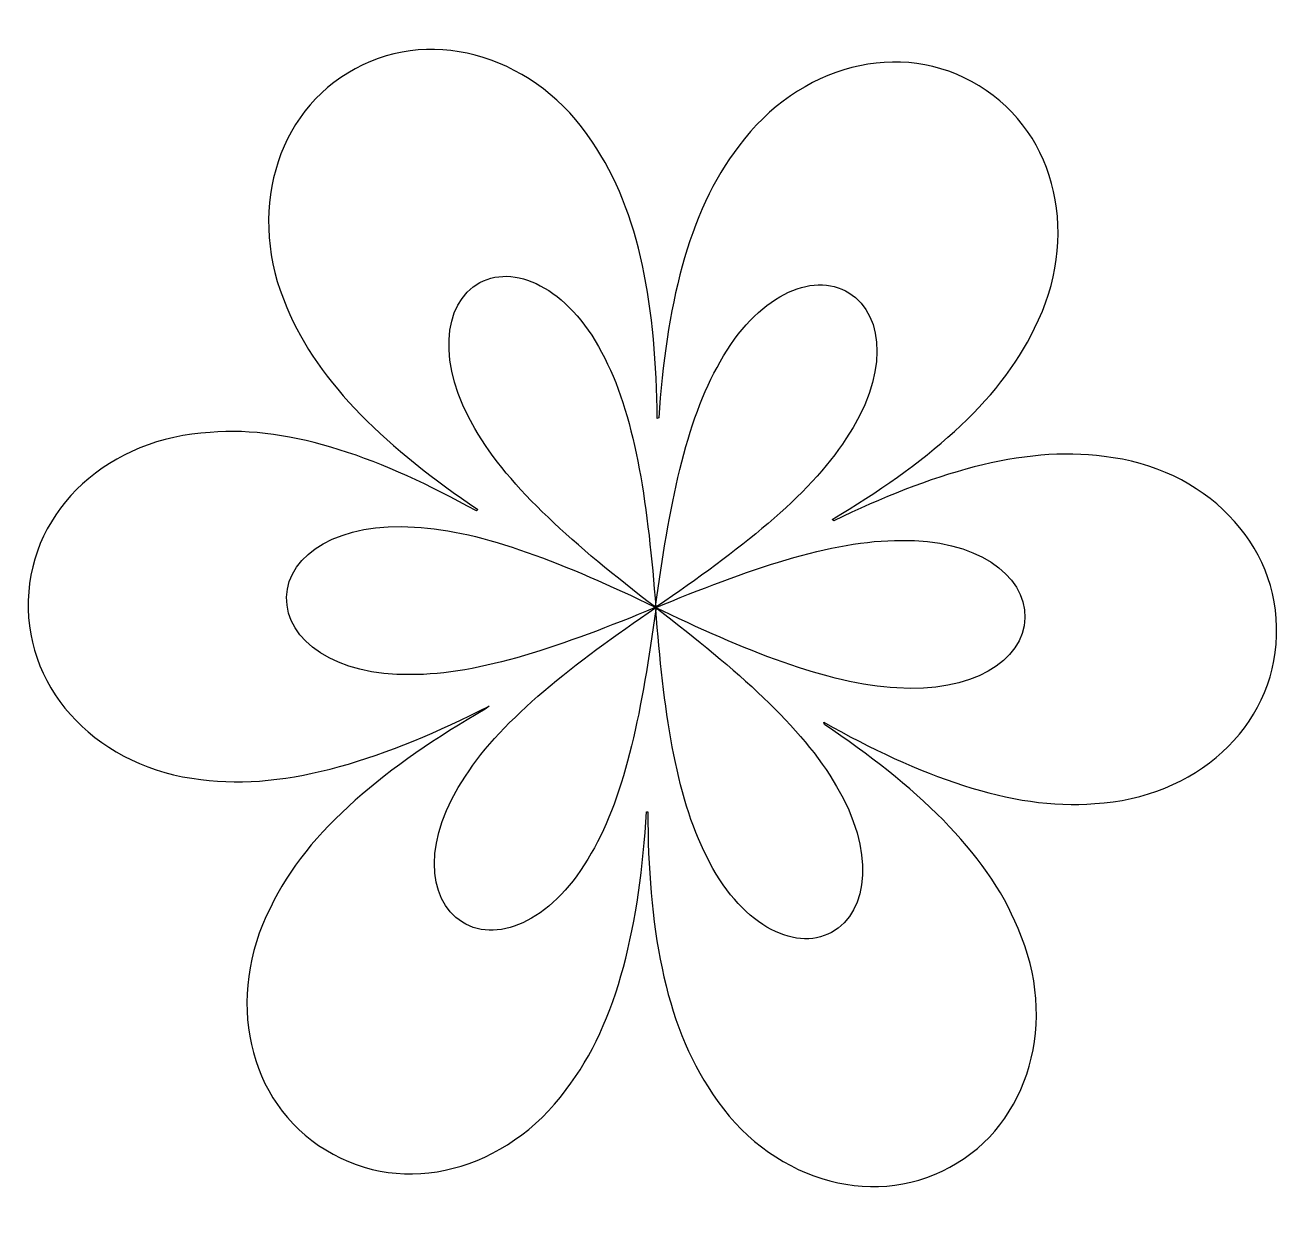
# Model space of a CAD drawing. Header units: centimetres. Extents: x -10.4 to 10.4, y -9.8 to 9.8.
import ezdxf

# ---------------------------------------------------------------- set-up
doc = ezdxf.new("R2010")
doc.units = ezdxf.units.CM
doc.header["$MEASUREMENT"] = 0
doc.layers.add('Camada 1', color=7, linetype='Continuous')

msp = doc.modelspace()

# ---------------------------------------------------------------- linework, layer by layer
at = {"layer": 'Camada 1'}
for points, knots in [([(-2.8882, 1.79536), (-4.34703, 2.77847), (-5.52684, 3.86726), (-6.04023, 5.13273), (-6.04023, 5.13273), (-6.71328, 6.65215), (-6.23986, 8.36991), (-4.91276, 9.07701), (-4.91276, 9.07701), (-3.59426, 9.79964), (-1.89677, 9.25896), (-0.99306, 7.86546), (-0.99306, 7.86546), (-0.1982, 6.721), (0.06295, 5.09715), (0.07811, 3.29727), (0.07811, 3.29727), (0.07811, 3.29727), (0.10467, 3.30608), (0.10467, 3.30608), (0.10467, 3.30608), (0.2236, 5.09734), (0.57655, 6.70312), (1.42965, 7.79905), (1.42965, 7.79905), (2.4058, 9.13133), (4.10329, 9.597), (5.39806, 8.79417), (5.39806, 8.79417), (6.70492, 8.00688), (7.07009, 6.2624), (6.31558, 4.79039), (6.31558, 4.79039), (5.73244, 3.55399), (4.48382, 2.52939), (2.97109, 1.62838), (2.97109, 1.62838), (2.97109, 1.62838), (3.00067, 1.60586), (3.00067, 1.60586), (3.00067, 1.60586), (4.57849, 2.37474), (6.115, 2.85657), (7.46332, 2.66906), (7.46332, 2.66906), (9.1121, 2.49401), (10.37022, 1.23415), (10.31463, -0.28872), (10.31463, -0.28872), (10.27926, -1.81418), (8.95991, -2.97829), (7.31029, -3.06798), (7.31029, -3.06798), (5.92885, -3.18318), (4.39347, -2.60163), (2.83203, -1.72284), (2.83203, -1.72284), (2.83203, -1.72284), (2.84222, -1.76226), (2.84222, -1.76226), (2.84222, -1.76226), (4.32214, -2.75336), (5.52226, -3.85249), (6.04222, -5.13152), (6.04222, -5.13152), (6.7131, -6.65094), (6.24013, -8.3687), (4.91388, -9.07664), (4.91388, -9.07664), (3.59583, -9.80014), (1.89922, -9.25859), (0.99418, -7.86249), (0.99418, -7.86249), (0.18635, -6.70025), (-0.06971, -5.04124), (-0.07775, -3.2058), (-0.07775, -3.2058), (-0.07775, -3.2058), (-0.09751, -3.20593), (-0.09751, -3.20593), (-0.09751, -3.20593), (-0.20938, -5.03589), (-0.56064, -6.68218), (-1.42723, -7.79608), (-1.42723, -7.79608), (-2.40426, -9.13008), (-4.10172, -9.59662), (-5.39781, -8.79292), (-5.39781, -8.79292), (-6.70295, -8.00563), (-7.069, -6.26287), (-6.31404, -4.79001), (-6.31404, -4.79001), (-5.70529, -3.49771), (-4.36824, -2.43622), (-2.7632, -1.50579), (-2.7632, -1.50579), (-2.7632, -1.50579), (-2.70031, -1.45597), (-2.70031, -1.45597), (-2.70031, -1.45597), (-4.38219, -2.31049), (-6.02797, -2.86654), (-7.46135, -2.66869), (-7.46135, -2.66869), (-9.10967, -2.49283), (-10.36821, -1.23293), (-10.31477, 0.2899), (-10.31477, 0.2899), (-10.27897, 1.81276), (-8.95878, 2.9795), (-7.30913, 3.06832), (-7.30913, 3.06832), (-5.95169, 3.18225), (-4.44409, 2.6225), (-2.91035, 1.7689), (-2.91035, 1.7689), (-2.91035, 1.7689), (-2.8882, 1.79536), (-2.8882, 1.79536)], [0, 0, 0, 0, 0.03225806, 0.03225806, 0.03225806, 0.03225806, 0.06451613, 0.06451613, 0.06451613, 0.06451613, 0.09677419, 0.09677419, 0.09677419, 0.09677419, 0.12903226, 0.12903226, 0.12903226, 0.12903226, 0.16129032, 0.16129032, 0.16129032, 0.16129032, 0.19354839, 0.19354839, 0.19354839, 0.19354839, 0.22580645, 0.22580645, 0.22580645, 0.22580645, 0.25806452, 0.25806452, 0.25806452, 0.25806452, 0.29032258, 0.29032258, 0.29032258, 0.29032258, 0.32258065, 0.32258065, 0.32258065, 0.32258065, 0.35483871, 0.35483871, 0.35483871, 0.35483871, 0.38709677, 0.38709677, 0.38709677, 0.38709677, 0.41935484, 0.41935484, 0.41935484, 0.41935484, 0.4516129, 0.4516129, 0.4516129, 0.4516129, 0.48387097, 0.48387097, 0.48387097, 0.48387097, 0.51612903, 0.51612903, 0.51612903, 0.51612903, 0.5483871, 0.5483871, 0.5483871, 0.5483871, 0.58064516, 0.58064516, 0.58064516, 0.58064516, 0.61290323, 0.61290323, 0.61290323, 0.61290323, 0.64516129, 0.64516129, 0.64516129, 0.64516129, 0.67741935, 0.67741935, 0.67741935, 0.67741935, 0.70967742, 0.70967742, 0.70967742, 0.70967742, 0.74193548, 0.74193548, 0.74193548, 0.74193548, 0.77419355, 0.77419355, 0.77419355, 0.77419355, 0.80645161, 0.80645161, 0.80645161, 0.80645161, 0.83870968, 0.83870968, 0.83870968, 0.83870968, 0.87096774, 0.87096774, 0.87096774, 0.87096774, 0.90322581, 0.90322581, 0.90322581, 0.90322581, 0.93548387, 0.93548387, 0.93548387, 0.93548387, 1, 1, 1, 1]), ([(0.05489, 0.17621), (-0.07145, 1.80824), (-0.26425, 3.27369), (-0.7891, 4.2922), (-0.7891, 4.2922), (-1.31856, 5.38218), (-2.22441, 5.88232), (-2.85264, 5.54257), (-2.85264, 5.54257), (-3.47954, 5.20195), (-3.55715, 4.1706), (-2.93284, 3.13065), (-2.93284, 3.13065), (-2.37216, 2.14275), (-1.26152, 1.18625), (0.02594, 0.19322), (0.02594, 0.19322), (0.02594, 0.19322), (0.05489, 0.17621), (0.05489, 0.17621)], [0, 0, 0, 0, 0.16666667, 0.16666667, 0.16666667, 0.16666667, 0.33333333, 0.33333333, 0.33333333, 0.33333333, 0.5, 0.5, 0.5, 0.5, 0.66666667, 0.66666667, 0.66666667, 0.66666667, 1, 1, 1, 1]), ([(0.08098, 0.19386), (1.41858, 1.10911), (2.58748, 2.01007), (3.1983, 2.96079), (3.1983, 2.96079), (3.88595, 3.9697), (3.85965, 4.99589), (3.24786, 5.37355), (3.24786, 5.37355), (2.63905, 5.75643), (1.70944, 5.30113), (1.12095, 4.23529), (1.12095, 4.23529), (0.54781, 3.26353), (0.26865, 1.80395), (0.05238, 0.19098), (0.05238, 0.19098), (0.05238, 0.19098), (0.08098, 0.19386), (0.08098, 0.19386)], [0, 0, 0, 0, 0.16666667, 0.16666667, 0.16666667, 0.16666667, 0.33333333, 0.33333333, 0.33333333, 0.33333333, 0.5, 0.5, 0.5, 0.5, 0.66666667, 0.66666667, 0.66666667, 0.66666667, 1, 1, 1, 1]), ([(0.04655, 0.18082), (-1.42588, 0.88302), (-2.80201, 1.44918), (-3.93098, 1.5026), (-3.93098, 1.5026), (-5.1447, 1.59229), (-6.03463, 1.06281), (-6.04585, 0.34277), (-6.04585, 0.34277), (-6.06612, -0.37383), (-5.21974, -0.95935), (-3.99782, -0.93607), (-3.99782, -0.93607), (-2.86284, -0.94562), (-1.46221, -0.45138), (0.0453, 0.17068), (0.0453, 0.17068), (0.0453, 0.17068), (0.04655, 0.18082), (0.04655, 0.18082)], [0, 0, 0, 0, 0.16666667, 0.16666667, 0.16666667, 0.16666667, 0.33333333, 0.33333333, 0.33333333, 0.33333333, 0.5, 0.5, 0.5, 0.5, 0.66666667, 0.66666667, 0.66666667, 0.66666667, 1, 1, 1, 1]), ([(0.02507, 0.18211), (1.51174, -0.52853), (2.90046, -1.10194), (4.03904, -1.15422), (4.03904, -1.15422), (5.25364, -1.24391), (6.14187, -0.71705), (6.15436, 0.00214), (6.15436, 0.00214), (6.17502, 0.7222), (5.32867, 1.30511), (4.1072, 1.28182), (4.1072, 1.28182), (2.96401, 1.28986), (1.55252, 0.79274), (0.03452, 0.1634), (0.03452, 0.1634), (0.03452, 0.1634), (0.02507, 0.18211), (0.02507, 0.18211)], [0, 0, 0, 0, 0.16666667, 0.16666667, 0.16666667, 0.16666667, 0.33333333, 0.33333333, 0.33333333, 0.33333333, 0.5, 0.5, 0.5, 0.5, 0.66666667, 0.66666667, 0.66666667, 0.66666667, 1, 1, 1, 1]), ([(0.05483, 0.17179), (-1.29444, -0.75063), (-2.47477, -1.6568), (-3.09022, -2.61414), (-3.09022, -2.61414), (-3.77793, -3.62392), (-3.7525, -4.65183), (-3.1398, -5.0278), (-3.1398, -5.0278), (-2.52927, -5.40981), (-1.60098, -4.95538), (-1.01287, -3.88954), (-1.01287, -3.88954), (-0.44052, -2.91884), (-0.162, -1.46593), (0.05396, 0.14226), (0.05396, 0.14226), (0.05396, 0.14226), (0.05483, 0.17179), (0.05483, 0.17179)], [0, 0, 0, 0, 0.16666667, 0.16666667, 0.16666667, 0.16666667, 0.33333333, 0.33333333, 0.33333333, 0.33333333, 0.5, 0.5, 0.5, 0.5, 0.66666667, 0.66666667, 0.66666667, 0.66666667, 1, 1, 1, 1]), ([(0.0555, 0.14221), (0.18226, -1.47881), (0.3761, -2.93516), (0.89717, -3.94386), (0.89717, -3.94386), (1.42705, -5.03728), (2.33253, -5.53657), (2.96031, -5.19679), (2.96031, -5.19679), (3.58766, -4.85532), (3.66611, -3.82572), (3.04223, -2.78403), (3.04223, -2.78403), (2.47957, -1.79594), (1.37123, -0.83926), (0.08464, 0.14988), (0.08464, 0.14988), (0.08464, 0.14988), (0.0555, 0.14221), (0.0555, 0.14221)], [0, 0, 0, 0, 0.16666667, 0.16666667, 0.16666667, 0.16666667, 0.33333333, 0.33333333, 0.33333333, 0.33333333, 0.5, 0.5, 0.5, 0.5, 0.66666667, 0.66666667, 0.66666667, 0.66666667, 1, 1, 1, 1]), ([(0.08098, 0.19386), (0.08098, 0.19386), (0.08098, 0.19386), (0.08098, 0.19386), (0.08098, 0.19386), (0.08098, 0.19386), (0.08098, 0.19386), (0.08098, 0.19386)], [0, 0, 0, 0, 0.33333333, 0.33333333, 0.33333333, 0.33333333, 1, 1, 1, 1])]:
    msp.add_open_spline(points, degree=3, knots=knots, dxfattribs=at)

doc.saveas('drawing.dxf')
